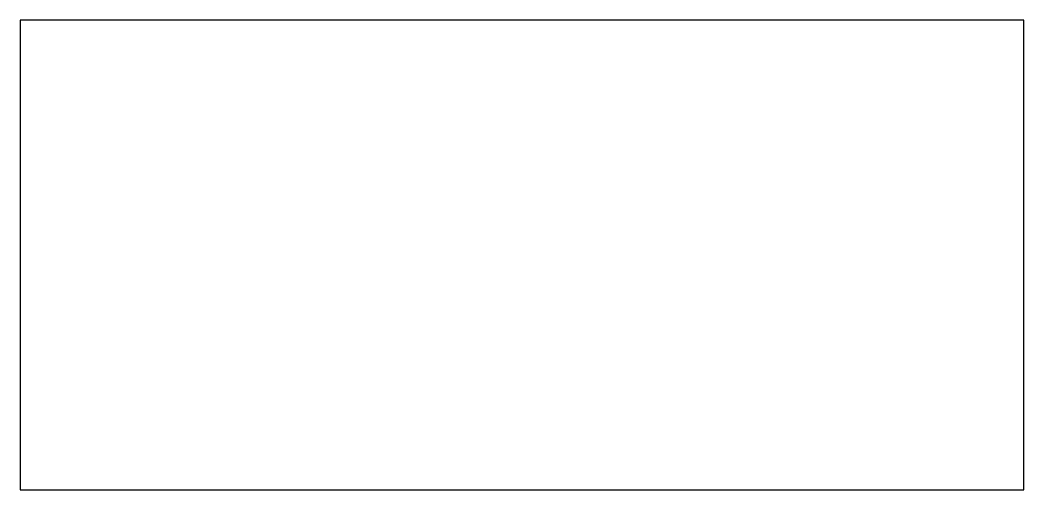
# Model space of a CAD drawing. Header units: millimetres. Extents: x 269 to 9269, y 366 to 4574.
import ezdxf

# ---------------------------------------------------------------- set-up
doc = ezdxf.new("R2010")
doc.units = ezdxf.units.MM

msp = doc.modelspace()

# ---------------------------------------------------------------- linework, layer by layer
at = {"color": 3}
msp.add_lwpolyline([(268.9, 366), (9268.9, 366), (9268.9, 4573.7), (268.9, 4573.7)], close=True, dxfattribs=at)

doc.saveas('drawing.dxf')
